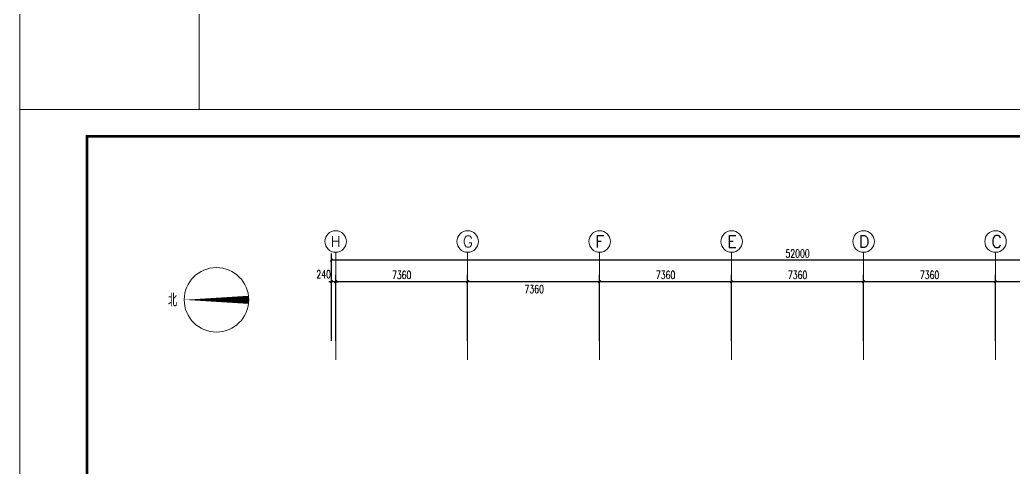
# Model space of a CAD drawing. Header units: inches. Extents: x -3272461 to -2504170, y 403793 to 1071042.
# Drawn here: x -3029802 to -2974356, y 754110 to 779131 of the extents above; entities that cross this region are included whole.
import ezdxf

# ---------------------------------------------------------------- set-up
doc = ezdxf.new("R2010")
doc.units = ezdxf.units.IN
doc.header["$LTSCALE"] = 1000
doc.header["$MEASUREMENT"] = 0
doc.layers.get('0').update_dxf_attribs({"lineweight": 18})
for name, color, linetype, lineweight in [('AXIS', 30, 'Continuous', 18), ('DIM_SYMB', 3, 'Continuous', 18), ('PUB_TITLE', 153, 'Continuous', 18), ('TQ', 3, 'Continuous', 18)]:
    doc.layers.add(name, color=color, linetype=linetype, lineweight=lineweight)
doc.styles.add('_TCH_AXIS', font='complex.shx', dxfattribs={"bigfont": 'gbcbig.shx'})
doc.styles.add('_TCH_DIM', font='simplex.shx', dxfattribs={"width": 0.7, "bigfont": 'gbcbig.shx'})
doc.styles.add('_TCH_DIM_T3', font='simplex.shx', dxfattribs={"width": 0.705882, "bigfont": 'gbcbig.shx'})
doc.dimstyles.new('_TCH_ARCH&&150', dxfattribs={"dimtxt": 446.25, "dimasz": 150, "dimexe": 375, "dimexo": 450, "dimgap": 150, "dimtad": 1, "dimdec": 0, "dimzin": 0, "dimdsep": 46, "dimtxsty": '_TCH_DIM_T3', "dimblk": 'ARCHTICK', "dimcen": 0.09, "dimdle": 300, "dimclrt": 7, "dimazin": 2, "dimtfac": 1, "dimtdec": 0, "dimtix": 1, "dimtmove": 2, "dimatfit": 3, "dimfxl": 1, "dimtolj": 1, "dimarcsym": 0})

# ---------------------------------------------------------------- blocks, each defined once
blk = doc.blocks.new('_ArchTick_0')
at = {"color": 0, "linetype": 'ByBlock'}
blk.add_lwpolyline([(-0.5, -0.5, 0.4, 0.4, 0), (0.5, 0.5, 0.4, 0.4, 0)], format="xyseb", dxfattribs=at)
blk = doc.blocks.new('*X182')
at = {"layer": 'AXIS', "color": 0, "lineweight": -2}
for p, q in [((-3012431, 761667), (-3012431, 766092)), ((-2960431, 765717), (-3012431, 765717)), ((-2960431, 761667), (-2960431, 766092))]:
    blk.add_line(p, q, dxfattribs=at)
at = {"layer": 'AXIS', "color": 0, "lineweight": -2, "xscale": 150, "yscale": 150, "zscale": 150, "rotation": 180}
blk.add_blockref('_ArchTick_0', (-3012431, 765717), dxfattribs=at)
at = {"layer": 'AXIS', "color": 0, "lineweight": -2, "xscale": 150, "yscale": 150, "zscale": 150}
blk.add_blockref('_ArchTick_0', (-2960431, 765717), dxfattribs=at)
at = {"layer": 'AXIS', "color": 7, "insert": (-2986431, 766090), "char_height": 446.2, "width": 2070, "attachment_point": 5, "style": '_TCH_DIM_T3'}
blk.add_mtext('52000', dxfattribs=at)
blk = doc.blocks.new('_ARCHTICK')
at = {"color": 0, "linetype": 'ByBlock', "const_width": 0.4}
blk.add_lwpolyline([(-0.5, -0.5), (0.5, 0.5)], dxfattribs=at)
blk = doc.blocks.new('*X185')
at = {"layer": 'AXIS', "color": 0, "lineweight": -2}
for p, q in [((-2975391, 761217), (-2975391, 764892)), ((-2968031, 761217), (-2968031, 764892)), ((-2968031, 764517), (-2975391, 764517))]:
    blk.add_line(p, q, dxfattribs=at)
at = {"layer": 'AXIS', "color": 0, "lineweight": -2, "xscale": 150, "yscale": 150, "zscale": 150, "rotation": 180}
blk.add_blockref('_ArchTick_0', (-2975391, 764517), dxfattribs=at)
at = {"layer": 'AXIS', "color": 0, "lineweight": -2, "xscale": 150, "yscale": 150, "zscale": 150}
blk.add_blockref('_ArchTick_0', (-2968031, 764517), dxfattribs=at)
at = {"layer": 'AXIS', "color": 7, "insert": (-2971711, 764890), "char_height": 446.2, "width": 1620, "attachment_point": 5, "style": '_TCH_DIM_T3'}
blk.add_mtext('7360', dxfattribs=at)
blk = doc.blocks.new('*X186')
at = {"layer": 'AXIS', "color": 0, "lineweight": -2}
for p, q in [((-2982751, 761217), (-2982751, 764892)), ((-2975391, 761217), (-2975391, 764892)), ((-2975391, 764517), (-2982751, 764517))]:
    blk.add_line(p, q, dxfattribs=at)
at = {"layer": 'AXIS', "color": 0, "lineweight": -2, "xscale": 150, "yscale": 150, "zscale": 150, "rotation": 180}
blk.add_blockref('_ArchTick_0', (-2982751, 764517), dxfattribs=at)
at = {"layer": 'AXIS', "color": 0, "lineweight": -2, "xscale": 150, "yscale": 150, "zscale": 150}
blk.add_blockref('_ArchTick_0', (-2975391, 764517), dxfattribs=at)
at = {"layer": 'AXIS', "color": 7, "insert": (-2979071, 764890), "char_height": 446.2, "width": 1620, "attachment_point": 5, "style": '_TCH_DIM_T3'}
blk.add_mtext('7360', dxfattribs=at)
blk = doc.blocks.new('*X187')
at = {"layer": 'AXIS', "color": 0, "lineweight": -2}
for p, q in [((-2990111, 761217), (-2990111, 764892)), ((-2982751, 761217), (-2982751, 764892)), ((-2982751, 764517), (-2990111, 764517))]:
    blk.add_line(p, q, dxfattribs=at)
at = {"layer": 'AXIS', "color": 0, "lineweight": -2, "xscale": 150, "yscale": 150, "zscale": 150, "rotation": 180}
blk.add_blockref('_ArchTick_0', (-2990111, 764517), dxfattribs=at)
at = {"layer": 'AXIS', "color": 0, "lineweight": -2, "xscale": 150, "yscale": 150, "zscale": 150}
blk.add_blockref('_ArchTick_0', (-2982751, 764517), dxfattribs=at)
at = {"layer": 'AXIS', "color": 7, "insert": (-2986431, 764890), "char_height": 446.2, "width": 1620, "attachment_point": 5, "style": '_TCH_DIM_T3'}
blk.add_mtext('7360', dxfattribs=at)
blk = doc.blocks.new('*X188')
at = {"layer": 'AXIS', "color": 0, "lineweight": -2}
for p, q in [((-2997471, 761217), (-2997471, 764892)), ((-2990111, 761217), (-2990111, 764892)), ((-2990111, 764517), (-2997471, 764517))]:
    blk.add_line(p, q, dxfattribs=at)
at = {"layer": 'AXIS', "color": 0, "lineweight": -2, "xscale": 150, "yscale": 150, "zscale": 150, "rotation": 180}
blk.add_blockref('_ArchTick_0', (-2997471, 764517), dxfattribs=at)
at = {"layer": 'AXIS', "color": 0, "lineweight": -2, "xscale": 150, "yscale": 150, "zscale": 150}
blk.add_blockref('_ArchTick_0', (-2990111, 764517), dxfattribs=at)
at = {"layer": 'AXIS', "color": 7, "insert": (-2993791, 764890), "char_height": 446.2, "width": 1620, "attachment_point": 5, "style": '_TCH_DIM_T3'}
blk.add_mtext('7360', dxfattribs=at)
blk = doc.blocks.new('*X189')
at = {"layer": 'AXIS', "color": 0, "lineweight": -2}
for p, q in [((-3004831, 761217), (-3004831, 764892)), ((-2997471, 761217), (-2997471, 764892)), ((-2997471, 764517), (-3004831, 764517))]:
    blk.add_line(p, q, dxfattribs=at)
at = {"layer": 'AXIS', "color": 0, "lineweight": -2, "xscale": 150, "yscale": 150, "zscale": 150, "rotation": 180}
blk.add_blockref('_ArchTick_0', (-3004831, 764517), dxfattribs=at)
at = {"layer": 'AXIS', "color": 0, "lineweight": -2, "xscale": 150, "yscale": 150, "zscale": 150}
blk.add_blockref('_ArchTick_0', (-2997471, 764517), dxfattribs=at)
at = {"layer": 'AXIS', "color": 7, "insert": (-3001120, 764104), "char_height": 446.2, "width": 1620, "attachment_point": 5, "style": '_TCH_DIM_T3'}
blk.add_mtext('7360', dxfattribs=at)
blk = doc.blocks.new('*X190')
at = {"layer": 'AXIS', "color": 0, "lineweight": -2}
for p, q in [((-3012191, 761217), (-3012191, 764892)), ((-3004831, 761217), (-3004831, 764892)), ((-3004831, 764517), (-3012191, 764517))]:
    blk.add_line(p, q, dxfattribs=at)
at = {"layer": 'AXIS', "color": 0, "lineweight": -2, "xscale": 150, "yscale": 150, "zscale": 150, "rotation": 180}
blk.add_blockref('_ArchTick_0', (-3012191, 764517), dxfattribs=at)
at = {"layer": 'AXIS', "color": 0, "lineweight": -2, "xscale": 150, "yscale": 150, "zscale": 150}
blk.add_blockref('_ArchTick_0', (-3004831, 764517), dxfattribs=at)
at = {"layer": 'AXIS', "color": 7, "insert": (-3008511, 764890), "char_height": 446.2, "width": 1620, "attachment_point": 5, "style": '_TCH_DIM_T3'}
blk.add_mtext('7360', dxfattribs=at)
blk = doc.blocks.new('*X191')
at = {"layer": 'AXIS', "color": 0, "lineweight": -2}
for p, q in [((-3012431, 761217), (-3012431, 764892)), ((-3012191, 761217), (-3012191, 764892)), ((-3012431, 764517), (-3012581, 764517)), ((-3012191, 764517), (-3012431, 764517)), ((-3012191, 764517), (-3012041, 764517))]:
    blk.add_line(p, q, dxfattribs=at)
at = {"layer": 'AXIS', "color": 0, "lineweight": -2, "xscale": 150, "yscale": 150, "zscale": 150}
blk.add_blockref('_ArchTick_0', (-3012431, 764517), dxfattribs=at)
at = {"layer": 'AXIS', "color": 0, "lineweight": -2, "xscale": 150, "yscale": 150, "zscale": 150, "rotation": 180}
blk.add_blockref('_ArchTick_0', (-3012191, 764517), dxfattribs=at)
at = {"layer": 'AXIS', "color": 7, "insert": (-3012864, 764929), "char_height": 446.2, "width": 1215, "attachment_point": 5, "style": '_TCH_DIM_T3'}
blk.add_mtext('240', dxfattribs=at)

msp = doc.modelspace()

# ---------------------------------------------------------------- linework, layer by layer
at = {"layer": 'AXIS'}
for p, q in [((-3012190.9, 760159.6), (-3012190.9, 766159.6)), ((-3004830.9, 760159.6), (-3004830.9, 766159.6)), ((-2997470.9, 760159.6), (-2997470.9, 766159.6)), ((-2990110.9, 760159.6), (-2990110.9, 766159.6)), ((-2982750.9, 760159.6), (-2982750.9, 766159.6)), ((-2975390.9, 760159.6), (-2975390.9, 766159.6))]:
    msp.add_line(p, q, dxfattribs=at)
for centre in [(-3012190.9, 766759.6), (-3004830.9, 766759.6), (-2997470.9, 766759.6), (-2990110.9, 766759.6), (-2982750.9, 766759.6), (-2975390.9, 766759.6)]:
    msp.add_circle(centre, 600, dxfattribs=at)
at = {"layer": 'DIM_SYMB'}
msp.add_lwpolyline([(-3017039.7, 763504.2, 450, 0, 0), (-3020639.7, 763504.2, 0, 0, 0)], format="xyseb", dxfattribs=at)
msp.add_circle((-3018839.7, 763504.2), 1800, dxfattribs=at)
at = {"layer": 'PUB_TITLE'}
msp.add_lwpolyline([(-2940702.2, 711130.6), (-2940702.2, 774130.6), (-3029802.2, 774130.6), (-3029802.2, 711130.6)], close=True, dxfattribs=at)
msp.add_lwpolyline([(-2942202.2, 712630.6, 150, 150, 0), (-2942202.2, 772630.6, 150, 150, 0), (-3026052.2, 772630.6, 150, 150, 0), (-3026052.2, 712630.6, 150, 150, 0)], format="xyseb", close=True, dxfattribs=at)
at = {"layer": 'TQ'}
msp.add_lwpolyline([(-3029802.2, 774130.6), (-3019802.2, 774130.6), (-3019802.2, 784130.6), (-3029802.2, 784130.6)], close=True, dxfattribs=at)

# ---------------------------------------------------------------- texts
at = {"layer": 'AXIS', "color": 7, "style": '_TCH_AXIS'}
for s, height, p in [('H', 608.3, (-3012480.5, 766455.4)), ('G', 637.8, (-3005104.2, 766440.7)), ('F', 668.2, (-2997725.4, 766425.5)), ('E', 668.2, (-2990365.4, 766425.5)), ('D', 652.9, (-2983015.2, 766433.1)), ('C', 683.5, (-2975635, 766417.8))]:
    msp.add_text(s, height=height, dxfattribs=at).set_placement(p)
at = {"layer": 'DIM_SYMB', "color": 7, "style": '_TCH_DIM', "width": 0.7}
msp.add_text('北', height=723.4, dxfattribs=at).set_placement((-3021540.5, 763129.2))

# ---------------------------------------------------------------- dimensions: what is measured, and where the dimension line sits
at = {"layer": 'AXIS'}
for base, p1, p2, picture, middle in [((-3012430.9, 765716.5), (-2960430.9, 761216.5), (-3012430.9, 761216.5), '*X182', (-2986430.9, 766089.7)), ((-3012190.9, 764516.5), (-3004830.9, 760766.5), (-3012190.9, 760766.5), '*X190', (-3008510.9, 764889.7)), ((-2997470.9, 764516.5), (-2990110.9, 760766.5), (-2997470.9, 760766.5), '*X188', (-2993790.9, 764889.7)), ((-2990110.9, 764516.5), (-2982750.9, 760766.5), (-2990110.9, 760766.5), '*X187', (-2986430.9, 764889.7)), ((-2982750.9, 764516.5), (-2975390.9, 760766.5), (-2982750.9, 760766.5), '*X186', (-2979070.9, 764889.7)), ((-2975390.9, 764516.5), (-2968030.9, 760766.5), (-2975390.9, 760766.5), '*X185', (-2971710.9, 764889.7))]:
    dim = msp.add_linear_dim(base=base, p1=p1, p2=p2, angle=180, dimstyle='_TCH_ARCH&&150', override={"dimsah": 1, "dimtzin": 0}, dxfattribs=at)
    dim.commit()
    dim.dimension.update_dxf_attribs({"geometry": picture, "text_midpoint": middle})
for base, p1, p2, picture, middle in [((-3012430.9, 764516.5), (-3012190.9, 760766.5), (-3012430.9, 760766.5), '*X191', (-3012864.4, 764929)), ((-3004830.9, 764516.5), (-2997470.9, 760766.5), (-3004830.9, 760766.5), '*X189', (-3001120.3, 764104))]:
    dim = msp.add_linear_dim(base=base, p1=p1, p2=p2, angle=180, dimstyle='_TCH_ARCH&&150', override={"dimsah": 1, "dimtzin": 0}, dxfattribs=at)
    dim.commit()
    dim.dimension.update_dxf_attribs({"geometry": picture, "text_midpoint": middle, "dimtype": 160})

doc.saveas('drawing.dxf')
